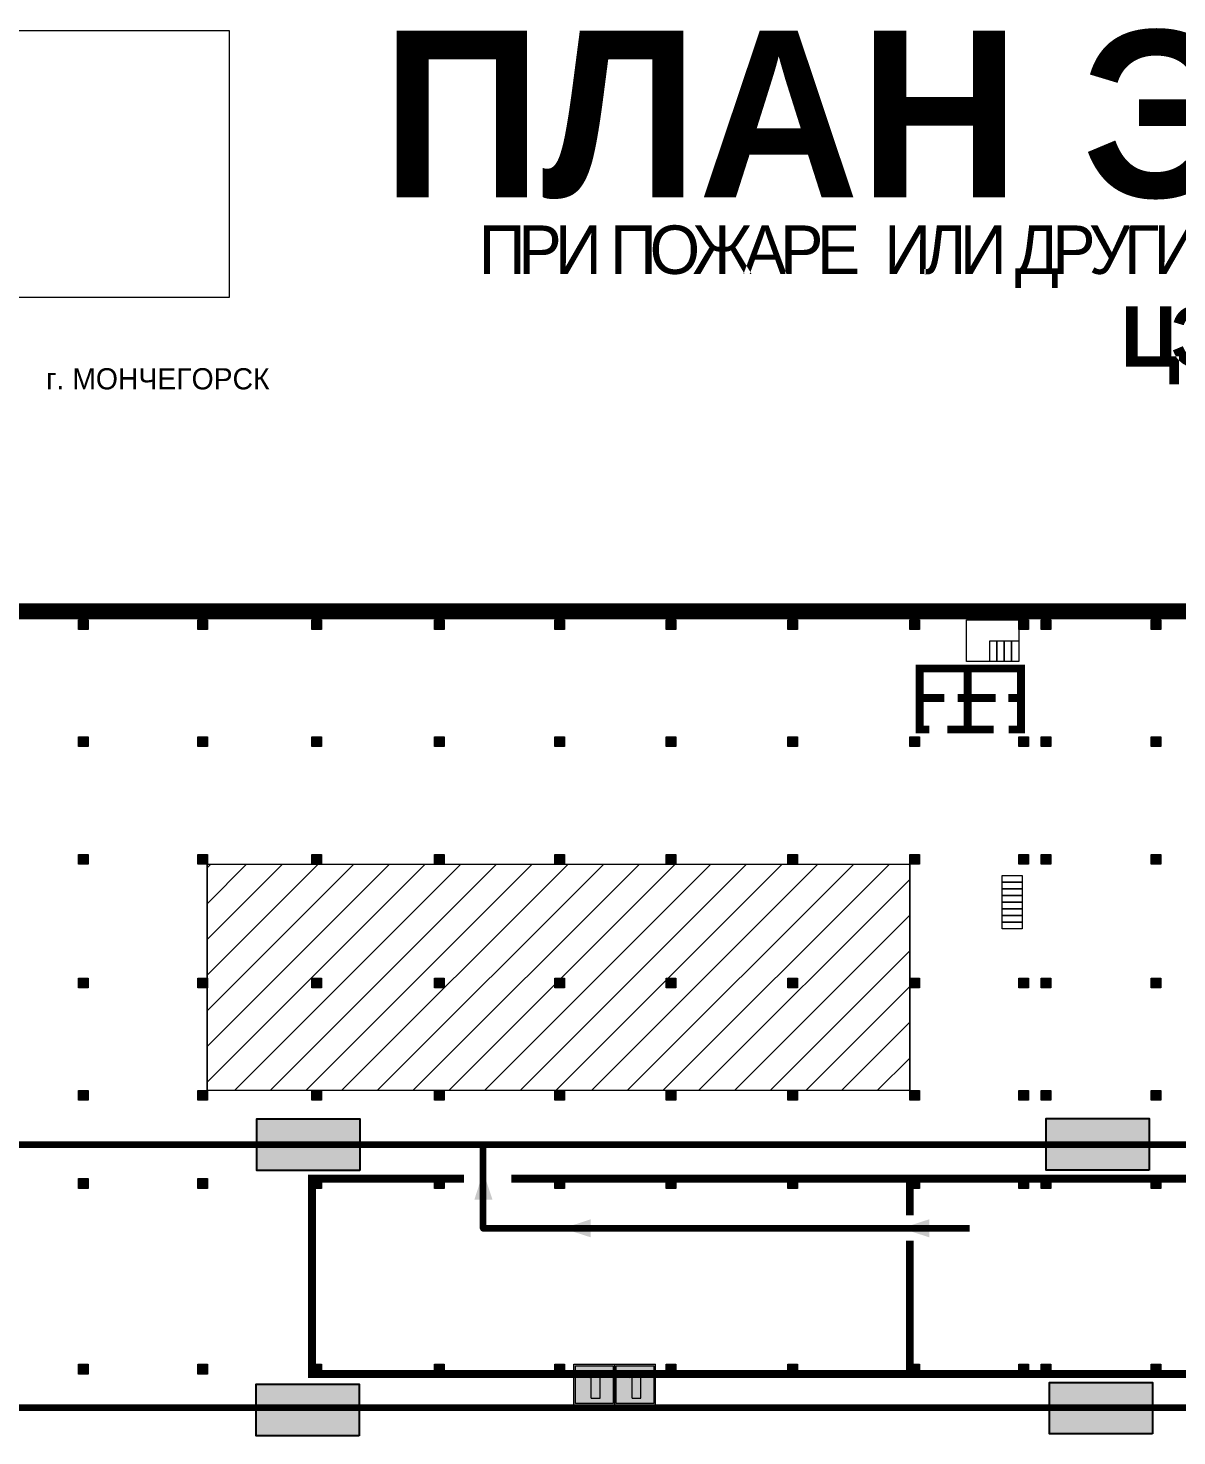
# Model space of a CAD drawing. Header units: millimetres. Extents: x 13810 to 67229, y 12374 to 21950.
# Drawn here: x 30529.1 to 30680.8, y 14346 to 14532 of the extents above; entities that cross this region are included whole.
import ezdxf

# ---------------------------------------------------------------- set-up
doc = ezdxf.new("R2010")
doc.units = ezdxf.units.MM
doc.layers.add('План_Штампы', color=7, linetype='Continuous')
doc.styles.add('обычный', font='arial.ttf')
picture_1 = doc.add_image_def('image1.jpg', size_in_pixel=(337, 105))

# ---------------------------------------------------------------- blocks, each defined once
blk = doc.blocks.new('A$C3AD82952')
at = {"true_color": 0xf5f5ff}
h = blk.add_hatch(color=7, dxfattribs=at)
h.dxf.hatch_style = 1
h.paths.add_polyline_path([(8.21, 8.73, 0.414214), (7.89, 9.05), (7.22, 9.05), (7.22, 9.92), (7.59, 9.92, 1), (7.57, 10.36), (7.22, 10.36), (7.22, 10.6), (6.43, 10.6), (6.43, 10.36), (6.01, 10.36), (4.74, 9.59), (4.74, 8.69), (4.98, 8.73), (4.98, 9.26), (6.12, 9.91), (6.43, 9.91), (6.43, 9.05), (5.76, 9.05, 0.414214), (5.44, 8.73), (5.44, 2.2), (8.21, 2.2)], flags=0)
h.paths.add_polyline_path([(12.8, 12.8), (0, 12.8), (0, 0), (12.8, 0)])
h.paths.add_polyline_path([(0.51, 12.29), (12.29, 12.29), (12.29, 0.51), (0.51, 0.51)], flags=16)
h.paths.add_polyline_path([(4.74, 9.59), (6.01, 10.36), (6.43, 10.36), (6.43, 10.6), (7.22, 10.6), (7.22, 10.36), (7.59, 10.36, -0.94586), (7.59, 9.92), (7.22, 9.92), (7.22, 9.05), (7.89, 9.05, -0.414214), (8.21, 8.73), (8.21, 2.2), (5.44, 2.2), (5.44, 8.73, -0.414214), (5.76, 9.05), (6.43, 9.05), (6.43, 9.91), (6.12, 9.91), (4.98, 9.26), (4.98, 8.73), (4.74, 8.69)], flags=0)
h = blk.add_hatch(color=242)
h.dxf.hatch_style = 1
h.paths.add_polyline_path([(12.29, 12.29), (0.51, 12.29), (0.51, 0.51), (12.29, 0.51)])
h.paths.add_polyline_path([(4.74, 8.69), (4.74, 9.59), (6.01, 10.36), (6.43, 10.36), (6.43, 10.6), (7.22, 10.6), (7.22, 10.36), (7.59, 10.36, -0.94586), (7.59, 9.92), (7.22, 9.92), (7.22, 9.05), (7.89, 9.05, -0.414214), (8.21, 8.73), (8.21, 2.2), (5.44, 2.2), (5.44, 8.73, -0.414214), (5.76, 9.05), (6.43, 9.05), (6.43, 9.91), (6.12, 9.91), (4.98, 9.26), (4.98, 8.73)], flags=16)
h = blk.add_hatch(color=7, dxfattribs=at)
h.dxf.hatch_style = 1
h.paths.add_polyline_path([(8.21, 8.73, 0.414214), (7.89, 9.05), (7.22, 9.05), (7.22, 9.92), (7.59, 9.92, 1), (7.57, 10.36), (7.22, 10.36), (7.22, 10.6), (6.43, 10.6), (6.43, 10.36), (6.01, 10.36), (4.74, 9.59), (4.74, 8.69), (4.98, 8.73), (4.98, 9.26), (6.12, 9.91), (6.43, 9.91), (6.43, 9.05), (5.76, 9.05, 0.414214), (5.44, 8.73), (5.44, 2.2), (8.21, 2.2)])
at = {"color": 242, "lineweight": 5}
for p, q in [((0, 0), (0, 12.8)), ((0, 12.8), (12.8, 12.8)), ((6.01, 10.36), (4.74, 9.59)), ((4.74, 9.59), (4.74, 8.69)), ((4.98, 9.26), (6.12, 9.91)), ((4.98, 8.73), (4.98, 9.26)), ((5.76, 9.05), (6.43, 9.05)), ((6.01, 10.36), (6.43, 10.36)), ((6.12, 9.91), (6.43, 9.91)), ((7.22, 10.6), (6.43, 10.6)), ((6.43, 10.6), (6.43, 10.36)), ((6.43, 9.91), (6.43, 9.05)), ((7.22, 10.36), (7.22, 10.6)), ((7.59, 10.36), (7.22, 10.36)), ((7.22, 9.05), (7.22, 9.92)), ((7.59, 9.92), (7.22, 9.92)), ((7.89, 9.05), (7.22, 9.05)), ((12.8, 0), (12.8, 12.8)), ((4.74, 8.69), (4.98, 8.73)), ((5.44, 2.2), (5.44, 8.73)), ((8.21, 2.2), (8.21, 8.73)), ((0, 0), (12.8, 0)), ((5.44, 2.2), (8.21, 2.2))]:
    blk.add_line(p, q, dxfattribs=at)
blk.add_lwpolyline([(0.51, 12.29), (12.29, 12.29), (12.29, 0.51), (0.51, 0.51)], close=True, dxfattribs=at)
for centre, radius, start, end in [((5.76, 8.73), 0.32, 90, 180), ((7.58, 10.14), 0.223, 273.1875, 86.8125), ((7.89, 8.73), 0.32, 0, 90)]:
    blk.add_arc(centre, radius, start, end, dxfattribs=at)
blk = doc.blocks.new('A$C32E8229D')
at = {"true_color": 0xffffff}
blk.add_hatch(color=7, dxfattribs=at).paths.add_polyline_path([(0, 0), (0, -8), (16, -8), (16, 0)])
h = blk.add_hatch(color=126)
h.paths.add_polyline_path([(0.2, -0.2), (15.8, -0.2), (15.8, -7.8), (0.2, -7.8)])
h.paths.add_polyline_path([(13.49, -2.05), (12.08, -2.05), (11.37, -2.63, 0.162397), (11.29, -2.84), (11.29, -3.63), (10.35, -3.63), (10.35, -4.05), (11.68, -4.05), (11.68, -3.48), (12.26, -4.28), (11.29, -5.1), (11.29, -6.78), (11.85, -6.78), (11.85, -5.44), (12.8, -4.64), (12.8, -5.94), (14.46, -5.94), (14.46, -5.39), (13.45, -5.39), (13.45, -3.97), (12.46, -2.59), (13.15, -2.59), (13.69, -3.34), (14.18, -3)], flags=16)
h.paths.add_polyline_path([(10.74, -1.82, 1), (11.8, -1.82, 1)], flags=16)
h.paths.add_polyline_path([(9.39, -3.59), (5.99, -3.59), (6.56, -3.03), (5.91, -3.03), (5.1, -3.83), (5.91, -4.64), (6.56, -4.64), (5.99, -4.09), (9.39, -4.09)], flags=16)
h.paths.add_polyline_path([(4.29, -1.08), (1.72, -1.08), (1.72, -6.6), (4.29, -6.6)], flags=16)
at = {"color": 126}
blk.add_lwpolyline([(16, -8), (0, -8), (0, 0), (16, 0)], close=True, dxfattribs=at)

msp = doc.modelspace()

# ---------------------------------------------------------------- hatches: boundary and pattern name
at = {"lineweight": 0}
h = msp.add_hatch(color=256, dxfattribs=at)
h.dxf.hatch_style = 1
h.paths.add_polyline_path([(30535.79, 14453.84), (30535.79, 14452.55), (30537.07, 14452.55), (30537.07, 14453.84)])
h = msp.add_hatch(color=256, dxfattribs=at)
h.dxf.hatch_style = 1
h.paths.add_polyline_path([(30551.56, 14453.84), (30551.56, 14452.55), (30552.84, 14452.55), (30552.84, 14453.84)])
h = msp.add_hatch(color=256, dxfattribs=at)
h.dxf.hatch_style = 1
h.paths.add_polyline_path([(30566.61, 14453.84), (30566.61, 14452.55), (30567.89, 14452.55), (30567.89, 14453.84)])
h = msp.add_hatch(color=256, dxfattribs=at)
h.dxf.hatch_style = 1
h.paths.add_polyline_path([(30582.78, 14453.84), (30582.78, 14452.55), (30584.06, 14452.55), (30584.06, 14453.84)])
h = msp.add_hatch(color=256, dxfattribs=at)
h.dxf.hatch_style = 1
h.paths.add_polyline_path([(30598.67, 14453.84), (30598.67, 14452.55), (30599.95, 14452.55), (30599.95, 14453.84)])
h = msp.add_hatch(color=256, dxfattribs=at)
h.dxf.hatch_style = 1
h.paths.add_polyline_path([(30613.39, 14453.84), (30613.39, 14452.55), (30614.67, 14452.55), (30614.67, 14453.84)])
h = msp.add_hatch(color=256, dxfattribs=at)
h.dxf.hatch_style = 1
h.paths.add_polyline_path([(30629.43, 14453.84), (30629.43, 14452.55), (30630.71, 14452.55), (30630.71, 14453.84)])
h = msp.add_hatch(color=256, dxfattribs=at)
h.dxf.hatch_style = 1
h.paths.add_polyline_path([(30645.56, 14453.84), (30645.56, 14452.55), (30646.84, 14452.55), (30646.84, 14453.84)])
h = msp.add_hatch(color=256, dxfattribs=at)
h.dxf.hatch_style = 1
h.paths.add_polyline_path([(30659.95, 14453.84), (30659.95, 14452.55), (30661.23, 14452.55), (30661.23, 14453.84)])
h = msp.add_hatch(color=256, dxfattribs=at)
h.dxf.hatch_style = 1
h.paths.add_polyline_path([(30662.88, 14453.84), (30662.88, 14452.55), (30664.17, 14452.55), (30664.17, 14453.84)])
h = msp.add_hatch(color=256, dxfattribs=at)
h.dxf.hatch_style = 1
h.paths.add_polyline_path([(30677.43, 14453.84), (30677.43, 14452.55), (30678.71, 14452.55), (30678.71, 14453.84)])
h = msp.add_hatch(color=256, dxfattribs=at)
h.dxf.hatch_style = 1
h.paths.add_polyline_path([(30535.79, 14438.38), (30535.79, 14437.09), (30537.07, 14437.09), (30537.07, 14438.38)])
h = msp.add_hatch(color=256, dxfattribs=at)
h.dxf.hatch_style = 1
h.paths.add_polyline_path([(30551.56, 14438.38), (30551.56, 14437.09), (30552.84, 14437.09), (30552.84, 14438.38)])
h = msp.add_hatch(color=256, dxfattribs=at)
h.dxf.hatch_style = 1
h.paths.add_polyline_path([(30566.61, 14438.38), (30566.61, 14437.09), (30567.89, 14437.09), (30567.89, 14438.38)])
h = msp.add_hatch(color=256, dxfattribs=at)
h.dxf.hatch_style = 1
h.paths.add_polyline_path([(30582.78, 14438.38), (30582.78, 14437.09), (30584.06, 14437.09), (30584.06, 14438.38)])
h = msp.add_hatch(color=256, dxfattribs=at)
h.dxf.hatch_style = 1
h.paths.add_polyline_path([(30598.67, 14438.38), (30598.67, 14437.09), (30599.95, 14437.09), (30599.95, 14438.38)])
h = msp.add_hatch(color=256, dxfattribs=at)
h.dxf.hatch_style = 1
h.paths.add_polyline_path([(30613.39, 14438.38), (30613.39, 14437.09), (30614.67, 14437.09), (30614.67, 14438.38)])
h = msp.add_hatch(color=256, dxfattribs=at)
h.dxf.hatch_style = 1
h.paths.add_polyline_path([(30629.43, 14438.38), (30629.43, 14437.09), (30630.71, 14437.09), (30630.71, 14438.38)])
h = msp.add_hatch(color=256, dxfattribs=at)
h.dxf.hatch_style = 1
h.paths.add_polyline_path([(30645.56, 14438.38), (30645.56, 14437.09), (30646.84, 14437.09), (30646.84, 14438.38)])
h = msp.add_hatch(color=256, dxfattribs=at)
h.dxf.hatch_style = 1
h.paths.add_polyline_path([(30659.95, 14438.38), (30659.95, 14437.09), (30661.23, 14437.09), (30661.23, 14438.38)])
h = msp.add_hatch(color=256, dxfattribs=at)
h.dxf.hatch_style = 1
h.paths.add_polyline_path([(30662.88, 14438.38), (30662.88, 14437.09), (30664.17, 14437.09), (30664.17, 14438.38)])
h = msp.add_hatch(color=256, dxfattribs=at)
h.dxf.hatch_style = 1
h.paths.add_polyline_path([(30677.43, 14438.38), (30677.43, 14437.09), (30678.71, 14437.09), (30678.71, 14438.38)])
at = {"lineweight": 0, "true_color": 0x000000}
h = msp.add_hatch(dxfattribs=at)
h.set_pattern_fill('ANSI31', color=18, scale=1.05, angle=180)
h.set_pattern_definition([(225, (47670.896, 22887.802), (2.35731723, -2.35731723), [])])
h.paths.add_polyline_path([(30962.76, 14296.46), (30962.76, 14284.63), (30976.38, 14284.63), (30976.38, 14296.46)])
h.paths.add_polyline_path([(30976.38, 14390.35), (30976.38, 14422.84), (30943.5, 14422.84), (30943.5, 14390.35)])
h.paths.add_polyline_path([(30912.41, 14284.27), (30926.01, 14284.27), (30926.01, 14296.46), (30912.41, 14296.46)])
h.paths.add_polyline_path([(30819.71, 14342.6), (30819.71, 14312.06), (30912.41, 14312.06), (30912.41, 14342.6)])
h.paths.add_polyline_path([(30818.43, 14282.05), (30818.43, 14295.17), (30804.48, 14295.17), (30804.48, 14282.05)])
h.paths.add_polyline_path([(30806.6, 14341.21), (30806.6, 14330.71), (30816.76, 14330.71), (30816.76, 14341.21)])
h.paths.add_polyline_path([(30805.44, 14393), (30817.26, 14393), (30817.26, 14404.23), (30805.44, 14404.23)])
h.paths.add_polyline_path([(30805.44, 14424.09), (30817.26, 14424.09), (30817.26, 14435.32), (30805.44, 14435.32)])
h.paths.add_polyline_path([(30693.93, 14421.54), (30693.93, 14391.64), (30786.82, 14391.64), (30786.82, 14421.54)])
h.paths.add_polyline_path([(30678.66, 14342.6), (30678.66, 14312.06), (30786.82, 14312.06), (30786.82, 14342.6)])
h.paths.add_polyline_path([(30630.66, 14312.06), (30645.51, 14312.06), (30645.51, 14342.6), (30630.66, 14342.6)])
h.paths.add_polyline_path([(30552.79, 14421.54), (30552.79, 14391.64), (30645.51, 14391.64), (30645.51, 14421.54)])
at = {"lineweight": 0}
h = msp.add_hatch(color=256, dxfattribs=at)
h.dxf.hatch_style = 1
h.paths.add_polyline_path([(30535.79, 14422.85), (30535.79, 14421.55), (30537.07, 14421.55), (30537.07, 14422.85)])
h = msp.add_hatch(color=256, dxfattribs=at)
h.dxf.hatch_style = 1
h.paths.add_polyline_path([(30551.56, 14422.85), (30551.56, 14421.55), (30552.84, 14421.55), (30552.84, 14422.85)])
h = msp.add_hatch(color=256, dxfattribs=at)
h.dxf.hatch_style = 1
h.paths.add_polyline_path([(30566.61, 14422.85), (30566.61, 14421.55), (30567.89, 14421.55), (30567.89, 14422.85)])
h = msp.add_hatch(color=256, dxfattribs=at)
h.dxf.hatch_style = 1
h.paths.add_polyline_path([(30582.78, 14422.85), (30582.78, 14421.55), (30584.06, 14421.55), (30584.06, 14422.85)])
h = msp.add_hatch(color=256, dxfattribs=at)
h.dxf.hatch_style = 1
h.paths.add_polyline_path([(30598.67, 14422.85), (30598.67, 14421.55), (30599.95, 14421.55), (30599.95, 14422.85)])
h = msp.add_hatch(color=256, dxfattribs=at)
h.dxf.hatch_style = 1
h.paths.add_polyline_path([(30613.39, 14422.85), (30613.39, 14421.55), (30614.67, 14421.55), (30614.67, 14422.85)])
h = msp.add_hatch(color=256, dxfattribs=at)
h.dxf.hatch_style = 1
h.paths.add_polyline_path([(30629.43, 14422.85), (30629.43, 14421.55), (30630.71, 14421.55), (30630.71, 14422.85)])
h = msp.add_hatch(color=256, dxfattribs=at)
h.dxf.hatch_style = 1
h.paths.add_polyline_path([(30645.56, 14422.85), (30645.56, 14421.55), (30646.84, 14421.55), (30646.84, 14422.85)])
h = msp.add_hatch(color=256, dxfattribs=at)
h.dxf.hatch_style = 1
h.paths.add_polyline_path([(30659.95, 14422.85), (30659.95, 14421.55), (30661.23, 14421.55), (30661.23, 14422.85)])
h = msp.add_hatch(color=256, dxfattribs=at)
h.dxf.hatch_style = 1
h.paths.add_polyline_path([(30662.88, 14422.85), (30662.88, 14421.55), (30664.17, 14421.55), (30664.17, 14422.85)])
h = msp.add_hatch(color=256, dxfattribs=at)
h.dxf.hatch_style = 1
h.paths.add_polyline_path([(30677.43, 14422.85), (30677.43, 14421.55), (30678.71, 14421.55), (30678.71, 14422.85)])
h = msp.add_hatch(color=256, dxfattribs=at)
h.dxf.hatch_style = 1
h.paths.add_polyline_path([(30535.79, 14406.49), (30535.79, 14405.2), (30537.07, 14405.2), (30537.07, 14406.49)])
h = msp.add_hatch(color=256, dxfattribs=at)
h.dxf.hatch_style = 1
h.paths.add_polyline_path([(30551.56, 14406.49), (30551.56, 14405.2), (30552.84, 14405.2), (30552.84, 14406.49)])
h = msp.add_hatch(color=256, dxfattribs=at)
h.dxf.hatch_style = 1
h.paths.add_polyline_path([(30566.61, 14406.49), (30566.61, 14405.2), (30567.89, 14405.2), (30567.89, 14406.49)])
h = msp.add_hatch(color=256, dxfattribs=at)
h.dxf.hatch_style = 1
h.paths.add_polyline_path([(30582.78, 14406.49), (30582.78, 14405.2), (30584.06, 14405.2), (30584.06, 14406.49)])
h = msp.add_hatch(color=256, dxfattribs=at)
h.dxf.hatch_style = 1
h.paths.add_polyline_path([(30598.67, 14406.49), (30598.67, 14405.2), (30599.95, 14405.2), (30599.95, 14406.49)])
h = msp.add_hatch(color=256, dxfattribs=at)
h.dxf.hatch_style = 1
h.paths.add_polyline_path([(30613.39, 14406.49), (30613.39, 14405.2), (30614.67, 14405.2), (30614.67, 14406.49)])
h = msp.add_hatch(color=256, dxfattribs=at)
h.dxf.hatch_style = 1
h.paths.add_polyline_path([(30629.43, 14406.49), (30629.43, 14405.2), (30630.71, 14405.2), (30630.71, 14406.49)])
h = msp.add_hatch(color=256, dxfattribs=at)
h.dxf.hatch_style = 1
h.paths.add_polyline_path([(30645.56, 14406.49), (30645.56, 14405.2), (30646.84, 14405.2), (30646.84, 14406.49)])
h = msp.add_hatch(color=256, dxfattribs=at)
h.dxf.hatch_style = 1
h.paths.add_polyline_path([(30659.95, 14406.49), (30659.95, 14405.2), (30661.23, 14405.2), (30661.23, 14406.49)])
h = msp.add_hatch(color=256, dxfattribs=at)
h.dxf.hatch_style = 1
h.paths.add_polyline_path([(30662.88, 14406.49), (30662.88, 14405.2), (30664.17, 14405.2), (30664.17, 14406.49)])
h = msp.add_hatch(color=256, dxfattribs=at)
h.dxf.hatch_style = 1
h.paths.add_polyline_path([(30677.43, 14406.49), (30677.43, 14405.2), (30678.71, 14405.2), (30678.71, 14406.49)])
h = msp.add_hatch(color=256, dxfattribs=at)
h.dxf.hatch_style = 1
h.paths.add_polyline_path([(30535.79, 14391.65), (30535.79, 14390.36), (30537.07, 14390.36), (30537.07, 14391.65)])
h = msp.add_hatch(color=256, dxfattribs=at)
h.dxf.hatch_style = 1
h.paths.add_polyline_path([(30551.56, 14391.65), (30551.56, 14390.36), (30552.84, 14390.36), (30552.84, 14391.65)])
h = msp.add_hatch(color=256, dxfattribs=at)
h.dxf.hatch_style = 1
h.paths.add_polyline_path([(30566.61, 14391.65), (30566.61, 14390.36), (30567.89, 14390.36), (30567.89, 14391.65)])
h = msp.add_hatch(color=256, dxfattribs=at)
h.dxf.hatch_style = 1
h.paths.add_polyline_path([(30582.78, 14391.65), (30582.78, 14390.36), (30584.06, 14390.36), (30584.06, 14391.65)])
h = msp.add_hatch(color=256, dxfattribs=at)
h.dxf.hatch_style = 1
h.paths.add_polyline_path([(30598.67, 14391.65), (30598.67, 14390.36), (30599.95, 14390.36), (30599.95, 14391.65)])
h = msp.add_hatch(color=256, dxfattribs=at)
h.dxf.hatch_style = 1
h.paths.add_polyline_path([(30613.39, 14391.65), (30613.39, 14390.36), (30614.67, 14390.36), (30614.67, 14391.65)])
h = msp.add_hatch(color=256, dxfattribs=at)
h.dxf.hatch_style = 1
h.paths.add_polyline_path([(30629.43, 14391.65), (30629.43, 14390.36), (30630.71, 14390.36), (30630.71, 14391.65)])
h = msp.add_hatch(color=256, dxfattribs=at)
h.dxf.hatch_style = 1
h.paths.add_polyline_path([(30645.56, 14391.65), (30645.56, 14390.36), (30646.84, 14390.36), (30646.84, 14391.65)])
h = msp.add_hatch(color=256, dxfattribs=at)
h.dxf.hatch_style = 1
h.paths.add_polyline_path([(30659.95, 14391.65), (30659.95, 14390.36), (30661.23, 14390.36), (30661.23, 14391.65)])
h = msp.add_hatch(color=256, dxfattribs=at)
h.dxf.hatch_style = 1
h.paths.add_polyline_path([(30662.88, 14391.65), (30662.88, 14390.36), (30664.17, 14390.36), (30664.17, 14391.65)])
h = msp.add_hatch(color=256, dxfattribs=at)
h.dxf.hatch_style = 1
h.paths.add_polyline_path([(30677.43, 14391.65), (30677.43, 14390.36), (30678.71, 14390.36), (30678.71, 14391.65)])
h = msp.add_hatch(color=256, dxfattribs=at)
h.dxf.hatch_style = 1
h.paths.add_polyline_path([(30535.79, 14380.02), (30535.79, 14378.73), (30537.07, 14378.73), (30537.07, 14380.02)])
h = msp.add_hatch(color=256, dxfattribs=at)
h.dxf.hatch_style = 1
h.paths.add_polyline_path([(30551.56, 14380.02), (30551.56, 14378.73), (30552.84, 14378.73), (30552.84, 14380.02)])
h = msp.add_hatch(color=256, dxfattribs=at)
h.dxf.hatch_style = 1
h.paths.add_polyline_path([(30566.61, 14380.02), (30566.61, 14378.73), (30567.89, 14378.73), (30567.89, 14380.02)])
h = msp.add_hatch(color=256, dxfattribs=at)
h.dxf.hatch_style = 1
h.paths.add_polyline_path([(30582.78, 14380.02), (30582.78, 14378.73), (30584.06, 14378.73), (30584.06, 14380.02)])
h = msp.add_hatch(color=256, dxfattribs=at)
h.dxf.hatch_style = 1
h.paths.add_polyline_path([(30598.67, 14380.02), (30598.67, 14378.73), (30599.95, 14378.73), (30599.95, 14380.02)])
h = msp.add_hatch(color=256, dxfattribs=at)
h.dxf.hatch_style = 1
h.paths.add_polyline_path([(30613.39, 14380.02), (30613.39, 14378.73), (30614.67, 14378.73), (30614.67, 14380.02)])
h = msp.add_hatch(color=256, dxfattribs=at)
h.dxf.hatch_style = 1
h.paths.add_polyline_path([(30629.43, 14380.02), (30629.43, 14378.73), (30630.71, 14378.73), (30630.71, 14380.02)])
h = msp.add_hatch(color=256, dxfattribs=at)
h.dxf.hatch_style = 1
h.paths.add_polyline_path([(30645.56, 14380.02), (30645.56, 14378.73), (30646.84, 14378.73), (30646.84, 14380.02)])
h = msp.add_hatch(color=256, dxfattribs=at)
h.dxf.hatch_style = 1
h.paths.add_polyline_path([(30659.95, 14380.02), (30659.95, 14378.73), (30661.23, 14378.73), (30661.23, 14380.02)])
h = msp.add_hatch(color=256, dxfattribs=at)
h.dxf.hatch_style = 1
h.paths.add_polyline_path([(30662.88, 14380.02), (30662.88, 14378.73), (30664.17, 14378.73), (30664.17, 14380.02)])
h = msp.add_hatch(color=256, dxfattribs=at)
h.dxf.hatch_style = 1
h.paths.add_polyline_path([(30677.43, 14380.02), (30677.43, 14378.73), (30678.71, 14378.73), (30678.71, 14380.02)])
h = msp.add_hatch(color=256, dxfattribs=at)
h.dxf.hatch_style = 1
h.paths.add_polyline_path([(30535.79, 14355.49), (30535.79, 14354.2), (30537.07, 14354.2), (30537.07, 14355.49)])
h = msp.add_hatch(color=256, dxfattribs=at)
h.dxf.hatch_style = 1
h.paths.add_polyline_path([(30551.56, 14355.49), (30551.56, 14354.2), (30552.84, 14354.2), (30552.84, 14355.49)])
h = msp.add_hatch(color=256, dxfattribs=at)
h.dxf.hatch_style = 1
h.paths.add_polyline_path([(30566.61, 14355.49), (30566.61, 14354.2), (30567.89, 14354.2), (30567.89, 14355.49)])
h = msp.add_hatch(color=256, dxfattribs=at)
h.dxf.hatch_style = 1
h.paths.add_polyline_path([(30582.78, 14355.49), (30582.78, 14354.2), (30584.06, 14354.2), (30584.06, 14355.49)])
h = msp.add_hatch(color=256, dxfattribs=at)
h.dxf.hatch_style = 1
h.paths.add_polyline_path([(30598.67, 14355.49), (30598.67, 14354.2), (30599.95, 14354.2), (30599.95, 14355.49)])
h = msp.add_hatch(color=256, dxfattribs=at)
h.dxf.hatch_style = 1
h.paths.add_polyline_path([(30613.39, 14355.49), (30613.39, 14354.2), (30614.67, 14354.2), (30614.67, 14355.49)])
h = msp.add_hatch(color=256, dxfattribs=at)
h.dxf.hatch_style = 1
h.paths.add_polyline_path([(30629.43, 14355.49), (30629.43, 14354.2), (30630.71, 14354.2), (30630.71, 14355.49)])
h = msp.add_hatch(color=256, dxfattribs=at)
h.dxf.hatch_style = 1
h.paths.add_polyline_path([(30645.56, 14355.49), (30645.56, 14354.2), (30646.84, 14354.2), (30646.84, 14355.49)])
h = msp.add_hatch(color=256, dxfattribs=at)
h.dxf.hatch_style = 1
h.paths.add_polyline_path([(30659.95, 14355.49), (30659.95, 14354.2), (30661.23, 14354.2), (30661.23, 14355.49)])
h = msp.add_hatch(color=256, dxfattribs=at)
h.dxf.hatch_style = 1
h.paths.add_polyline_path([(30662.88, 14355.49), (30662.88, 14354.2), (30664.17, 14354.2), (30664.17, 14355.49)])
h = msp.add_hatch(color=256, dxfattribs=at)
h.dxf.hatch_style = 1
h.paths.add_polyline_path([(30677.43, 14355.49), (30677.43, 14354.2), (30678.71, 14354.2), (30678.71, 14355.49)])

# ---------------------------------------------------------------- linework, layer by layer
for points, const_width in [([(30993.1, 14279.16), (30993.17, 14279.16), (30993.17, 14454.96), (30510.33, 14454.96)], 2.1), ([(30658.61, 14439.34), (30660.22, 14439.34), (30660.22, 14447.4), (30646.87, 14447.4), (30646.87, 14439.66)], 1.05), ([(30653.2, 14439.34), (30653.2, 14447.4)], 1.05), ([(30646.87, 14443.5), (30650.13, 14443.5)], 1.05), ([(30656.89, 14443.5), (30651.86, 14443.5)], 1.05), ([(30660.22, 14443.5), (30658.57, 14443.5)], 1.05), ([(30648.12, 14439.34), (30646.87, 14439.34), (30646.87, 14441.19)], 1.05), ([(30656.63, 14439.34), (30650.49, 14439.34)], 1.05)]:
    msp.add_lwpolyline(points, dxfattribs=dict(at, const_width=const_width))
for points in [[(30537.07, 14452.55), (30535.79, 14452.55), (30535.79, 14453.84), (30537.07, 14453.84)], [(30552.84, 14452.55), (30551.56, 14452.55), (30551.56, 14453.84), (30552.84, 14453.84)], [(30567.89, 14452.55), (30566.61, 14452.55), (30566.61, 14453.84), (30567.89, 14453.84)], [(30584.06, 14452.55), (30582.78, 14452.55), (30582.78, 14453.84), (30584.06, 14453.84)], [(30599.95, 14452.55), (30598.67, 14452.55), (30598.67, 14453.84), (30599.95, 14453.84)], [(30614.67, 14452.55), (30613.39, 14452.55), (30613.39, 14453.84), (30614.67, 14453.84)], [(30630.71, 14452.55), (30629.43, 14452.55), (30629.43, 14453.84), (30630.71, 14453.84)], [(30646.84, 14452.55), (30645.56, 14452.55), (30645.56, 14453.84), (30646.84, 14453.84)], [(30661.23, 14452.55), (30659.95, 14452.55), (30659.95, 14453.84), (30661.23, 14453.84)], [(30664.17, 14452.55), (30662.88, 14452.55), (30662.88, 14453.84), (30664.17, 14453.84)], [(30678.71, 14452.55), (30677.43, 14452.55), (30677.43, 14453.84), (30678.71, 14453.84)], [(30657.06, 14448.33), (30656.1, 14448.33), (30656.1, 14451.04), (30657.06, 14451.04)], [(30658.02, 14448.33), (30657.06, 14448.33), (30657.06, 14451.04), (30658.02, 14451.04)], [(30658.99, 14448.33), (30658.02, 14448.33), (30658.02, 14451.04), (30658.99, 14451.04)], [(30659.95, 14448.33), (30658.99, 14448.33), (30658.99, 14451.04), (30659.95, 14451.04)], [(30537.07, 14437.09), (30535.79, 14437.09), (30535.79, 14438.38), (30537.07, 14438.38)], [(30552.84, 14437.09), (30551.56, 14437.09), (30551.56, 14438.38), (30552.84, 14438.38)], [(30567.89, 14437.09), (30566.61, 14437.09), (30566.61, 14438.38), (30567.89, 14438.38)], [(30584.06, 14437.09), (30582.78, 14437.09), (30582.78, 14438.38), (30584.06, 14438.38)], [(30599.95, 14437.09), (30598.67, 14437.09), (30598.67, 14438.38), (30599.95, 14438.38)], [(30614.67, 14437.09), (30613.39, 14437.09), (30613.39, 14438.38), (30614.67, 14438.38)], [(30630.71, 14437.09), (30629.43, 14437.09), (30629.43, 14438.38), (30630.71, 14438.38)], [(30646.84, 14437.09), (30645.56, 14437.09), (30645.56, 14438.38), (30646.84, 14438.38)], [(30661.23, 14437.09), (30659.95, 14437.09), (30659.95, 14438.38), (30661.23, 14438.38)], [(30664.17, 14437.09), (30662.88, 14437.09), (30662.88, 14438.38), (30664.17, 14438.38)], [(30678.71, 14437.09), (30677.43, 14437.09), (30677.43, 14438.38), (30678.71, 14438.38)], [(30537.07, 14421.55), (30535.79, 14421.55), (30535.79, 14422.85), (30537.07, 14422.85)], [(30552.84, 14421.55), (30551.56, 14421.55), (30551.56, 14422.85), (30552.84, 14422.85)], [(30567.89, 14421.55), (30566.61, 14421.55), (30566.61, 14422.85), (30567.89, 14422.85)], [(30584.06, 14421.55), (30582.78, 14421.55), (30582.78, 14422.85), (30584.06, 14422.85)], [(30599.95, 14421.55), (30598.67, 14421.55), (30598.67, 14422.85), (30599.95, 14422.85)], [(30614.67, 14421.55), (30613.39, 14421.55), (30613.39, 14422.85), (30614.67, 14422.85)], [(30630.71, 14421.55), (30629.43, 14421.55), (30629.43, 14422.85), (30630.71, 14422.85)], [(30646.84, 14421.55), (30645.56, 14421.55), (30645.56, 14422.85), (30646.84, 14422.85)], [(30661.23, 14421.55), (30659.95, 14421.55), (30659.95, 14422.85), (30661.23, 14422.85)], [(30664.17, 14421.55), (30662.88, 14421.55), (30662.88, 14422.85), (30664.17, 14422.85)], [(30678.71, 14421.55), (30677.43, 14421.55), (30677.43, 14422.85), (30678.71, 14422.85)], [(30645.51, 14391.64), (30552.79, 14391.64), (30552.79, 14421.54), (30645.51, 14421.54)], [(30645.56, 14391.65), (30552.84, 14391.65), (30552.84, 14421.55), (30645.56, 14421.55)], [(30657.77, 14419.17), (30657.77, 14420.05), (30660.41, 14420.05), (30660.41, 14419.17)], [(30657.77, 14418.29), (30657.77, 14419.17), (30660.41, 14419.17), (30660.41, 14418.29)], [(30657.77, 14417.41), (30657.77, 14418.29), (30660.41, 14418.29), (30660.41, 14417.41)], [(30657.77, 14416.53), (30657.77, 14417.41), (30660.41, 14417.41), (30660.41, 14416.53)], [(30657.77, 14415.65), (30657.77, 14416.53), (30660.41, 14416.53), (30660.41, 14415.65)], [(30657.77, 14414.77), (30657.77, 14415.65), (30660.41, 14415.65), (30660.41, 14414.77)], [(30657.77, 14413.89), (30657.77, 14414.77), (30660.41, 14414.77), (30660.41, 14413.89)], [(30657.77, 14413.01), (30657.77, 14413.89), (30660.41, 14413.89), (30660.41, 14413.01)], [(30537.07, 14405.2), (30535.79, 14405.2), (30535.79, 14406.49), (30537.07, 14406.49)], [(30552.84, 14405.2), (30551.56, 14405.2), (30551.56, 14406.49), (30552.84, 14406.49)], [(30567.89, 14405.2), (30566.61, 14405.2), (30566.61, 14406.49), (30567.89, 14406.49)], [(30584.06, 14405.2), (30582.78, 14405.2), (30582.78, 14406.49), (30584.06, 14406.49)], [(30599.95, 14405.2), (30598.67, 14405.2), (30598.67, 14406.49), (30599.95, 14406.49)], [(30614.67, 14405.2), (30613.39, 14405.2), (30613.39, 14406.49), (30614.67, 14406.49)], [(30630.71, 14405.2), (30629.43, 14405.2), (30629.43, 14406.49), (30630.71, 14406.49)], [(30646.84, 14405.2), (30645.56, 14405.2), (30645.56, 14406.49), (30646.84, 14406.49)], [(30661.23, 14405.2), (30659.95, 14405.2), (30659.95, 14406.49), (30661.23, 14406.49)], [(30664.17, 14405.2), (30662.88, 14405.2), (30662.88, 14406.49), (30664.17, 14406.49)], [(30678.71, 14405.2), (30677.43, 14405.2), (30677.43, 14406.49), (30678.71, 14406.49)], [(30537.07, 14390.36), (30535.79, 14390.36), (30535.79, 14391.65), (30537.07, 14391.65)], [(30552.84, 14390.36), (30551.56, 14390.36), (30551.56, 14391.65), (30552.84, 14391.65)], [(30567.89, 14390.36), (30566.61, 14390.36), (30566.61, 14391.65), (30567.89, 14391.65)], [(30584.06, 14390.36), (30582.78, 14390.36), (30582.78, 14391.65), (30584.06, 14391.65)], [(30599.95, 14390.36), (30598.67, 14390.36), (30598.67, 14391.65), (30599.95, 14391.65)], [(30614.67, 14390.36), (30613.39, 14390.36), (30613.39, 14391.65), (30614.67, 14391.65)], [(30630.71, 14390.36), (30629.43, 14390.36), (30629.43, 14391.65), (30630.71, 14391.65)], [(30646.84, 14390.36), (30645.56, 14390.36), (30645.56, 14391.65), (30646.84, 14391.65)], [(30661.23, 14390.36), (30659.95, 14390.36), (30659.95, 14391.65), (30661.23, 14391.65)], [(30664.17, 14390.36), (30662.88, 14390.36), (30662.88, 14391.65), (30664.17, 14391.65)], [(30678.71, 14390.36), (30677.43, 14390.36), (30677.43, 14391.65), (30678.71, 14391.65)], [(30537.07, 14378.73), (30535.79, 14378.73), (30535.79, 14380.02), (30537.07, 14380.02)], [(30552.84, 14378.73), (30551.56, 14378.73), (30551.56, 14380.02), (30552.84, 14380.02)], [(30567.89, 14378.73), (30566.61, 14378.73), (30566.61, 14380.02), (30567.89, 14380.02)], [(30584.06, 14378.73), (30582.78, 14378.73), (30582.78, 14380.02), (30584.06, 14380.02)], [(30599.95, 14378.73), (30598.67, 14378.73), (30598.67, 14380.02), (30599.95, 14380.02)], [(30614.67, 14378.73), (30613.39, 14378.73), (30613.39, 14380.02), (30614.67, 14380.02)], [(30630.71, 14378.73), (30629.43, 14378.73), (30629.43, 14380.02), (30630.71, 14380.02)], [(30646.84, 14378.73), (30645.56, 14378.73), (30645.56, 14380.02), (30646.84, 14380.02)], [(30661.23, 14378.73), (30659.95, 14378.73), (30659.95, 14380.02), (30661.23, 14380.02)], [(30664.17, 14378.73), (30662.88, 14378.73), (30662.88, 14380.02), (30664.17, 14380.02)], [(30678.71, 14378.73), (30677.43, 14378.73), (30677.43, 14380.02), (30678.71, 14380.02)], [(30537.07, 14354.2), (30535.79, 14354.2), (30535.79, 14355.49), (30537.07, 14355.49)], [(30552.84, 14354.2), (30551.56, 14354.2), (30551.56, 14355.49), (30552.84, 14355.49)], [(30567.89, 14354.2), (30566.61, 14354.2), (30566.61, 14355.49), (30567.89, 14355.49)], [(30584.06, 14354.2), (30582.78, 14354.2), (30582.78, 14355.49), (30584.06, 14355.49)], [(30599.95, 14354.2), (30598.67, 14354.2), (30598.67, 14355.49), (30599.95, 14355.49)], [(30614.67, 14354.2), (30613.39, 14354.2), (30613.39, 14355.49), (30614.67, 14355.49)], [(30630.71, 14354.2), (30629.43, 14354.2), (30629.43, 14355.49), (30630.71, 14355.49)], [(30646.84, 14354.2), (30645.56, 14354.2), (30645.56, 14355.49), (30646.84, 14355.49)], [(30661.23, 14354.2), (30659.95, 14354.2), (30659.95, 14355.49), (30661.23, 14355.49)], [(30664.17, 14354.2), (30662.88, 14354.2), (30662.88, 14355.49), (30664.17, 14355.49)], [(30678.71, 14354.2), (30677.43, 14354.2), (30677.43, 14355.49), (30678.71, 14355.49)]]:
    msp.add_lwpolyline(points, close=True, dxfattribs=at)
msp.add_lwpolyline([(30656.1, 14448.33), (30653.03, 14448.33), (30653.03, 14453.84), (30659.95, 14453.84), (30659.95, 14451.04)], dxfattribs=at)
at = {"color": 126, "lineweight": 100, "true_color": 0x008754}
for points in [[(30968.54, 14449.97), (30973.16, 14449.97), (30973.16, 14445.39), (30963.41, 14445.39), (30963.41, 14428.07), (30983.79, 14428.07), (30983.79, 14349.75), (30511.32, 14349.75), (30511.32, 14306.94), (30500.51, 14298.41), (30500.51, 14281.93), (30490.13, 14281.93), (30490.13, 14293.54), (30494.05, 14293.54), (30494.05, 14289.45)], [(30983.79, 14384.47), (30511.32, 14384.47), (30511.32, 14349.75)], [(30653.43, 14373.43), (30589.22, 14373.43), (30589.22, 14384.47)]]:
    msp.add_lwpolyline(points, dxfattribs=at)
at = {"lineweight": 100, "const_width": 1.05}
for points in [[(30586.7, 14380.02), (30566.61, 14380.02), (30566.61, 14354.2), (30709.62, 14354.2), (30709.62, 14375.62)], [(30709.62, 14378.21), (30709.62, 14380.02), (30592.94, 14380.02)], [(30645.56, 14380.02), (30645.56, 14375.17)], [(30645.56, 14371.81), (30645.56, 14354.2)]]:
    msp.add_lwpolyline(points, dxfattribs=at)
at = {"layer": 'План_Штампы', "color": 126, "true_color": 0x008754}
for points in [[(30590.45, 14377.23), (30588.06, 14377.23), (30589.24, 14380.9)], [(30603.43, 14374.65), (30603.43, 14372.26), (30599.76, 14373.44)], [(30648.13, 14374.65), (30648.13, 14372.26), (30644.46, 14373.44)]]:
    msp.add_solid(points, dxfattribs=at)

# ---------------------------------------------------------------- block references
at = {"xscale": 0.42, "yscale": 0.42, "zscale": 0.42}
for p in [(30601.21, 14350.11), (30606.59, 14350.11)]:
    msp.add_blockref('A$C3AD82952', p, dxfattribs=at)
at = {"layer": 'План_Штампы', "color": 126, "true_color": 0x008754, "xscale": 0.8505091456646409, "yscale": 0.8505091456646409, "zscale": 0.8505091456646409, "rotation": 359.9978653237143}
for p in [(30559.33, 14387.9), (30663.55, 14387.95), (30559.26, 14352.85), (30664, 14353.1)]:
    msp.add_blockref('A$C32E8229D', p, dxfattribs=at)

# ---------------------------------------------------------------- texts
at = {"lineweight": 0, "style": 'обычный'}
for s, insert, char_height, width, attachment_point in [('{\\fProxima Nova Rg|b1|i0|c204|p2;ПЛАН ЭВАКУАЦИИ}', (30575.84, 14531.66), 22, 493.8901, 1), ('\\pi-8.4,l8.4,t8.4;{\\fProxima Nova Rg|b0|i0|c204|p2;г. МОНЧЕГОРСК\\H1.1997x; }', (30546.27, 14485.65), 2.8, 126.6484, 5)]:
    msp.add_mtext(s, dxfattribs=dict(at, insert=insert, char_height=char_height, width=width, attachment_point=attachment_point))
at = {"color": 0, "lineweight": 0, "insert": (30726.12, 14506.1), "char_height": 8, "width": 449.2158, "attachment_point": 5, "style": 'обычный'}
msp.add_mtext('{\\fArial Black|b1|i0|c204|p34;\\H2x;\\T0.85;  \\fArial Narrow|b0|i0|c204|p34;\\H0.8x;\\W0.9;\\P\\fProxima Nova Rg|b0|i0|c204|p2;\\H0.5x;\\W1;\\C256;ПРИ ПОЖАРЕ  ИЛИ ДРУГИХ ЧРЕЗВЫЧАЙНЫХ СИТУАЦИЯХ  ИЗ ПОМЕЩЕНИЙ \\fProxima Nova Rg|b1|i0|c204|p2;\\H1.25x;\\PЦЭН-2: ГМО отм. +13,20 }', dxfattribs=at)

# ---------------------------------------------------------------- pictures from other files: only their frames are drawn
at = {"color": 7, "lineweight": 0, "true_color": 0xf5f5ff}
image = msp.add_image(picture_1, insert=(30442.58, 14496.42), size_in_units=(113.11, 35.24), dxfattribs=at)
image.dxf.flags = 7

doc.saveas('drawing.dxf')
